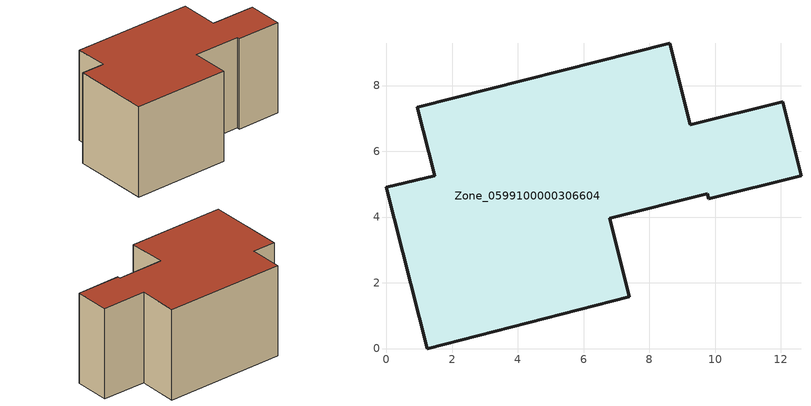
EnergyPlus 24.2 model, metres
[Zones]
Zone_0599100000306604
 floor ground (C_G): 9.24,6.8 12.05,7.5 12.61,5.26 9.8,4.55 9.76,4.71 6.79,3.96 7.39,1.58 1.23,0 0,4.9 1.46,5.26 0.94,7.34 8.62,9.28 z0
 wall outside (C_F): 1.46,5.26 0,4.9 1.23,0 7.39,1.58 6.79,3.96 9.76,4.71 9.8,4.55 12.61,5.26 12.05,7.5 9.24,6.8 8.62,9.28 0.94,7.34 1.46,5.26 z0:6.02
 roof outside (C_R): 8.62,9.28 0.94,7.34 1.46,5.26 0,4.9 1.23,0 7.39,1.58 6.79,3.96 9.76,4.71 9.8,4.55 12.61,5.26 12.05,7.5 9.24,6.8 z6.02
[BUILDING]
Pand.0599100000306604: North Axis=0; Terrain=City; Loads Convergence Tolerance Value=0.04; Temperature Convergence Tolerance Value=0.4; Solar Distribution=FullExterior; Maximum Number of Warmup Days=25; Minimum Number of Warmup Days=1
[Site:Location]
Rotterdam.The.Hague.AP_ZH_NLD Design_Conditions: Latitude=51.96; Longitude=4.45; Time Zone=1; Elevation=-4.5
[SITE:GROUNDTEMPERATURE:BUILDINGSURFACE]
18, 18, 18, 18, 18, 18, 18, 18, 18, 18, 18, 18
[MATERIAL] Thermal Absorptance=0.9; Solar Absorptance=0.7; Visible Absorptance=0.7
Name | Roughness | Thickness | Conductivity | Density | Specific Heat
G.TI.1965-1974 | MediumSmooth | 0.15 | 0.882353 | 540 | 1210
F.TI.1965-1974 | Rough | 0.3 | 0.697674 | 1920 | 840
R.TI.1965-1974 | MediumRough | 0.2 | 0.232558 | 1500 | 1000
[CONSTRUCTION]
C_G: G.TI.1965-1974
C_F: F.TI.1965-1974
C_R: R.TI.1965-1974
[ZONE]
Zone_0599100000306604: Type=1; Multiplier=1; Ceiling Height=Autocalculate; Volume=Autocalculate; Floor Area=autocalculate; Part of Total Floor Area=Yes
[ZONEINFILTRATION:DESIGNFLOWRATE]
Infil_Zone_0599100000306604: Zone or ZoneList or Space or SpaceList=Zone_0599100000306604; Schedule=AlwaysOn; Design Flow Rate Calculation Method=Flow/Area; Flow Rate per Floor Area=0.003; Constant Term Coefficient=1; Temperature Term Coefficient=0; Velocity Term Coefficient=0; Velocity Squared Term Coefficient=0
[HVACTEMPLATE:ZONE:IDEALLOADSAIRSYSTEM]
Zone_0599100000306604: Maximum Heating Supply Air Temperature=50; Minimum Cooling Supply Air Temperature=13; Maximum Heating Supply Air Humidity Ratio=0.0156; Minimum Cooling Supply Air Humidity Ratio=0.0077; Heating Limit=NoLimit; Cooling Limit=NoLimit; Dehumidification Control Type=ConstantSensibleHeatRatio; Cooling Sensible Heat Ratio=0.7; Dehumidification Setpoint=60; Humidification Control Type=None; Humidification Setpoint=30; Outdoor Air Method=None; Outdoor Air Flow Rate per Person=0.00944; Outdoor Air Flow Rate per Zone Floor Area=0; Outdoor Air Flow Rate per Zone=0; Demand Controlled Ventilation Type=None; Outdoor Air Economizer Type=NoEconomizer; Heat Recovery Type=None; Sensible Heat Recovery Effectiveness=0.7; Latent Heat Recovery Effectiveness=0.65
[ZONECONTROL:THERMOSTAT]
ThermostatControl_Zone_0599100000306604: Zone or ZoneList=Zone_0599100000306604; Control Type Schedule=DualSetpointControlType; Control 1=Thermostat_Zone_0599100000306604; Temperature Difference Between Cutout And Setpoint=0
[THERMOSTATSETPOINT:DUALSETPOINT]
Thermostat_Zone_0599100000306604: Heating Setpoint Temperature Schedule=HeatingSetpoint_Zone_0599100000306604; Cooling Setpoint Temperature Schedule=CoolingSetpoint_Zone_0599100000306604
[SCHEDULE:COMPACT]
HeatingSetpoint_Zone_0599100000306604: Through: 12/31, For: AllDays, Until: 24:00, 21
CoolingSetpoint_Zone_0599100000306604: Through: 12/31, For: AllDays, Until: 24:00, 24
DualSetpointControlType: Through: 12/31, For: AllDays, Until: 24:00, 4
AlwaysOn: Through: 12/31, For: AllDays, Until: 24:00, 1
